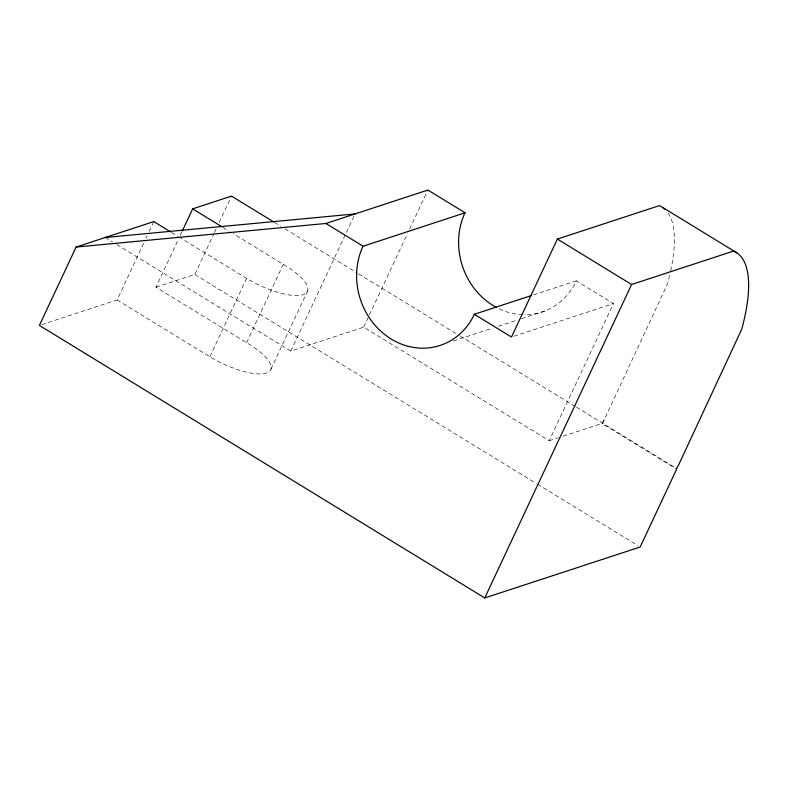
<?xml version="1.0" encoding="UTF-8"?>
<svg xmlns="http://www.w3.org/2000/svg" width="788" height="788" viewBox="0 0 788 788"><rect width="100%" height="100%" fill="white"/><g stroke="black" fill="none" stroke-linecap="round" stroke-linejoin="round"><path stroke-width="0.59" stroke-dasharray="3.94 2.96" d="M116.782 244.566L290.811 351.064L363.662 327.178L549.226 440.738L613.468 303.597L576.284 280.843L575.545 282.547A68.605 61.365 71.8 0 1 524.089 314.747M41.715 324.666L117.107 299.952L143.987 242.556M146.056 238.143L147.09 235.937M149.159 231.514L153.808 221.586M117.107 299.952L209.884 356.728A45.734 14.814 25.1 0 0 266.965 372.882A45.734 14.814 25.1 0 0 246.585 342.711L155.955 287.216L178.186 239.749M180.255 235.336L182.323 230.923M155.955 287.216L194.803 274.48L213.932 233.642M214.454 232.539L216.523 228.126M219.103 222.6L230.992 197.217M209.884 356.728L246.595 278.361A45.734 14.814 25.1 0 0 303.675 294.515A45.734 14.814 25.1 0 0 283.296 264.344L233.287 233.721M246.585 342.711L283.296 264.344M270.944 369.217L307.655 290.851M290.811 351.064L355.053 213.922M363.662 327.178L368.882 316.027M369.405 314.914L407.534 233.524M409.622 229.062L427.904 190.046M604.209 419.896L601.933 423.461L675.119 468.239M533.407 294.899L576.284 280.843M453.179 341.066L492.579 328.153M498.371 326.252L516.918 320.174M521.548 318.657L544.725 311.053M513.806 336.269L613.468 303.597M549.226 440.738L558.396 437.734M562.977 436.227L602.653 423.225L667.525 283.759A201.718 62.134 -58.5 0 0 669.741 274.973M274.5 222.413L280.784 226.264M284.98 228.835L357.319 273.101M358.373 273.741L459.02 335.333M460.064 335.974L575.388 406.549M576.442 407.189L676.872 468.643M222.876 227.348L229.121 231.17M171.538 232.43L177.792 236.262M178.827 236.892L246.595 278.361M194.803 274.48L536.421 483.527M537.475 484.167L638.073 545.729M105.247 237.503L112.585 241.995M668.125 213.036A201.718 62.134 -58.5 0 1 670.293 272.54M522.907 314.717A68.605 61.365 71.8 0 1 498.568 308.561"/><path stroke-width="1.18" d="M531.092 295.658L474.307 314.274L473.558 315.988A68.605 61.365 71.8 0 1 391.173 339.027A68.605 61.365 71.8 0 1 362.263 247.875L363.101 246.23L465.087 212.79L427.904 190.046L325.917 223.477L76.111 247.058L39.4 325.424L484.758 597.954L640.171 547.01L676.872 468.643M182.323 230.923L192.666 208.85L231.514 196.113L273.446 221.773M664.914 209.263A201.718 62.134 -58.5 0 0 659.359 205.638L557.372 239.069L511.481 337.028L474.307 314.274M484.758 597.954L631.602 284.498L733.579 251.067A201.718 62.134 -58.5 0 1 741.754 329.177L678.438 465.324L676.163 468.88M465.087 212.79L464.25 214.444A68.605 61.365 71.8 0 0 496.381 307.438M76.111 247.058L153.808 221.586L170.494 231.79M105.247 237.503L355.053 213.922M662.678 207.471L736.908 252.889M557.372 239.069L631.602 284.498M325.917 223.477L363.101 246.23M192.666 208.85L221.832 226.708"/></g></svg>
